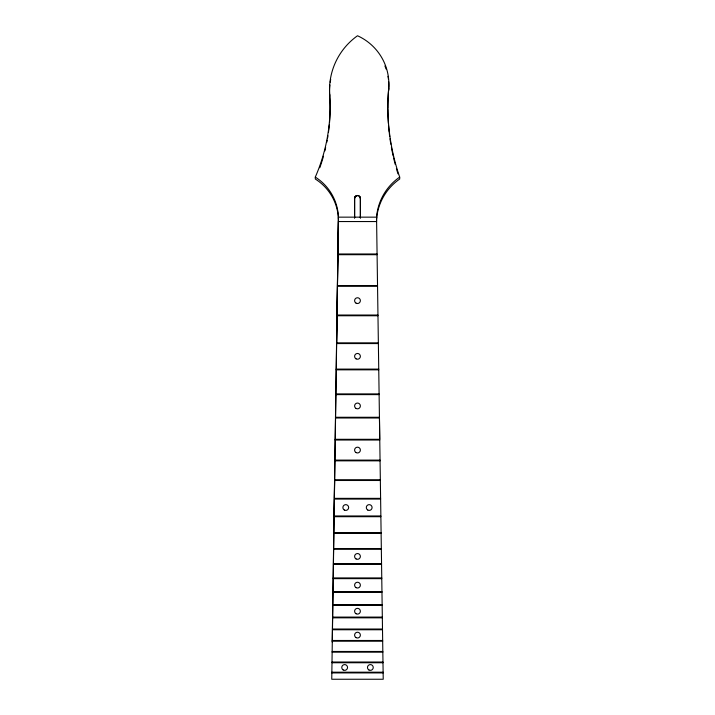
<?xml version="1.0" encoding="UTF-8"?>
<svg xmlns="http://www.w3.org/2000/svg" width="715" height="715" viewBox="0 0 715 715"><rect width="100%" height="100%" fill="white"/><g stroke="black" fill="none" stroke-linecap="round" stroke-linejoin="round"><path stroke-width="1.07" d="M356.74 195.579L354.989 196.929L354.604 198.377L354.604 217.968L354.604 198.377C354.452 194.659 360.521 194.659 360.378 198.377L360.387 217.968L360.378 198.377L359.538 196.33M378.369 343.566L336.613 343.566L338.409 217.154A50.059 49.567 -0.4 0 0 315.297 177.097A179.644 177.892 -0.4 0 0 329.678 94.317A67.201 66.549 -0.4 0 1 357.509 35.75A53.679 53.151 -0.4 0 1 388.683 88.454L388.2 96.364A220.855 218.71 -0.4 0 0 387.861 108.349M332.207 642.052L338.409 217.154L376.796 217.154M388.683 88.454L388.182 94.434A220.855 218.71 -0.4 0 0 399.685 177.097L399.703 179.027A54.572 54.036 -0.4 0 0 376.573 219.085L383.222 679.25L331.751 679.25L338.409 221.552L376.564 221.552L376.564 217.154A54.572 54.036 -0.4 0 1 399.685 177.097M337.927 253.986L377.037 253.986M337.927 254.701L377.055 254.701M337.462 285.535L377.511 285.535M337.462 286.25L377.52 286.25M337.024 315.038L377.94 315.038M337.024 315.753L377.958 315.753M336.613 342.851L378.351 342.851M336.229 369.11L378.744 369.11M336.229 369.834L378.753 369.834M335.862 393.902L379.075 393.902M335.862 394.617L379.084 394.617M335.514 417.274L379.415 417.274M335.514 417.989L379.468 417.989L379.737 439.305L335.192 439.305M335.192 440.02L379.745 440.02M334.879 460.111L380.031 460.111M334.879 460.835L380.049 460.835M334.593 479.765L380.326 479.765M380.335 480.489L334.593 480.489L334.361 498.355L380.594 498.355M380.603 499.07L334.352 499.07L334.128 515.971L380.845 515.971M334.12 516.695L380.863 516.695M333.887 532.666L381.095 532.666M333.869 533.381L381.104 533.381M333.655 548.53L381.327 548.53M333.646 549.245L381.336 549.245M333.431 563.599L381.542 563.599M333.422 564.323L381.551 564.323M333.226 577.935L381.747 577.935M333.217 578.65L381.765 578.65M333.029 591.6L381.953 591.6M333.011 592.315L381.962 592.315M332.832 604.64L382.141 604.64M332.824 605.355L382.15 605.355M332.654 617.099L382.319 617.099M332.645 617.823L382.328 617.823M332.484 629.03L382.498 629.03M332.466 629.754L382.507 629.754M332.314 640.479L382.659 640.479M332.305 641.194L382.668 641.194M332.153 651.463L382.82 651.463M332.144 652.178L382.829 652.178M332.001 662.027L382.972 662.027M331.992 662.742L382.99 662.742M331.849 672.198L383.124 672.198M331.84 672.913L383.133 672.913M376.564 217.154L376.573 219.085M329.678 94.317L329.687 96.248A179.644 177.892 -0.4 0 1 329.526 122.649M315.297 177.097L315.315 179.027A50.059 49.567 -0.4 0 1 338.427 219.085M397.987 173.843A220.855 218.71 -0.4 0 1 396.405 168.624M395.234 164.414A220.855 218.71 -0.4 0 1 393.634 158.069M393.152 155.941A220.855 218.71 -0.4 0 1 391.409 147.397M390.837 144.171A220.855 218.71 -0.4 0 1 390.006 138.781M389.711 136.619A220.855 218.71 -0.4 0 1 389.309 133.374M389.183 132.293A220.855 218.71 -0.4 0 1 388.567 125.777M388.397 123.606A220.855 218.71 -0.4 0 1 387.87 109.44M384.911 65.959A53.679 53.151 -0.4 0 1 386.055 69.006M387.986 76.344A53.679 53.151 -0.4 0 1 388.477 79.562M388.701 81.725A53.679 53.151 -0.4 0 1 388.692 90.385M329.687 96.248A67.201 66.549 -0.4 0 1 329.883 84.996M330.232 82.207A67.201 66.549 -0.4 0 1 330.696 79.428M329.329 124.848A179.644 177.892 -0.4 0 1 328.435 132.507M327.953 135.77A179.644 177.892 -0.4 0 1 327.595 137.941M327.211 140.113A179.644 177.892 -0.4 0 1 326.8 142.285M325.656 147.665A179.644 177.892 -0.4 0 1 324.887 150.883M323.475 156.21A179.644 177.892 -0.4 0 1 319.784 167.757M354.604 198.377A2.887 2.887 0 0 1 357.491 195.481A2.887 2.887 0 0 1 360.387 198.377M343.191 669.964A2.887 2.887 0 0 0 347.544 667.497A2.887 2.887 0 0 0 343.227 664.959A2.887 2.887 0 0 0 343.191 669.964M356.043 303.142A2.887 2.887 0 0 0 360.378 300.64A2.887 2.887 0 0 0 356.043 298.137A2.887 2.887 0 0 0 356.043 303.142M356.043 358.841A2.887 2.887 0 0 0 360.378 356.338A2.887 2.887 0 0 0 356.043 353.836A2.887 2.887 0 0 0 356.043 358.841M356.043 408.444A2.887 2.887 0 0 0 360.378 405.941A2.887 2.887 0 0 0 356.043 403.439A2.887 2.887 0 0 0 356.043 408.444M356.043 452.577A2.887 2.887 0 0 0 360.378 450.066A2.887 2.887 0 0 0 356.043 447.563A2.887 2.887 0 0 0 356.043 452.577M344.326 510.027A2.887 2.887 0 0 0 348.661 507.525A2.887 2.887 0 0 0 344.326 505.022A2.887 2.887 0 0 0 344.326 510.027M367.751 510.027A2.887 2.887 0 0 0 372.086 507.525A2.887 2.887 0 0 0 367.751 505.022A2.887 2.887 0 0 0 367.751 510.027M356.043 558.924A2.887 2.887 0 0 0 360.378 556.422A2.887 2.887 0 0 0 356.043 553.919A2.887 2.887 0 0 0 356.043 558.924M356.043 637.619A2.887 2.887 0 0 0 360.378 635.117A2.887 2.887 0 0 0 356.043 632.614A2.887 2.887 0 0 0 356.043 637.619M368.913 669.973A2.887 2.887 0 0 0 373.248 667.47A2.887 2.887 0 0 0 368.913 664.968A2.887 2.887 0 0 0 368.913 669.973M356.043 587.632A2.887 2.887 0 0 0 360.378 585.129A2.887 2.887 0 0 0 356.043 582.627A2.887 2.887 0 0 0 356.043 587.632M356.043 613.729A2.887 2.887 0 0 0 360.378 611.227A2.887 2.887 0 0 0 356.043 608.724A2.887 2.887 0 0 0 356.043 613.729"/></g></svg>
